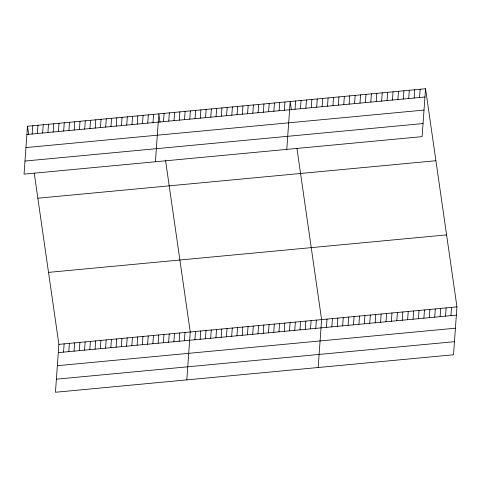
<?xml version="1.0" encoding="UTF-8"?>
<svg xmlns="http://www.w3.org/2000/svg" width="481" height="481" viewBox="0 0 481 481"><rect width="100%" height="100%" fill="white"/><g stroke="black" fill="none" stroke-linecap="round" stroke-linejoin="round"><path stroke-width="0.72" d="M27.483 126.238L24.05 174.134L422.114 136.634L425.547 88.744L27.483 126.238L28.686 134.596M32.143 134.001L32.738 125.745M37.398 133.508L37.993 125.246M42.653 133.009L43.248 124.753M47.908 132.516L48.503 124.26M53.163 132.022L53.758 123.761M58.417 131.523L59.013 123.268M63.672 131.03L64.262 122.775M68.927 130.537L69.517 122.276M74.182 130.038L74.771 121.783M34.235 173.154L58.886 344.366L55.453 392.255L453.517 354.762L456.95 306.866L425.547 88.744M63.546 352.122L64.141 343.867M79.437 129.545L80.026 121.29M68.801 351.629L69.396 343.374M84.692 129.052L85.281 120.791M74.056 351.136L74.651 342.881M89.947 128.553L90.536 120.298M79.311 350.643L79.906 342.382M95.202 128.06L95.791 119.805M84.566 350.144L85.161 341.889M100.451 127.567L101.046 119.306M89.821 349.651L90.41 341.396M105.706 127.068L106.301 118.813M110.961 126.575L111.556 118.32M95.076 349.158L95.665 340.897M116.216 126.082L116.811 117.827M100.331 348.659L100.92 340.404M121.471 125.583L122.066 117.328M105.586 348.166L106.175 339.911M126.725 125.09L127.315 116.835M110.84 347.673L111.43 339.412M131.98 124.597L132.57 116.342M116.095 347.174L116.685 338.919M137.235 124.098L137.825 115.843M121.35 346.681L121.94 338.426M142.49 123.605L143.079 115.35M126.599 346.188L127.194 337.927M147.745 123.112L148.334 114.857M131.854 345.689L132.449 337.434M153 122.619L153.589 114.358M137.109 345.196L137.704 336.94M155.411 161.76L158.844 113.865L160.047 122.222M142.364 344.703L142.959 336.441M163.504 121.627L164.099 113.372M147.619 344.204L148.214 335.948M168.759 121.134L169.354 112.873M152.874 343.711L153.463 335.455M174.014 120.635L174.609 112.38M158.129 343.218L158.718 334.962M163.384 342.719L163.973 334.463M179.269 120.142L179.864 111.887M168.639 342.225L169.228 333.97M184.524 119.649L185.119 111.388M173.894 341.732L174.483 333.477M189.779 119.15L190.374 110.895M179.148 341.233L179.738 332.978M195.033 118.657L195.623 110.402M184.403 340.74L184.993 332.485M200.288 118.164L200.878 109.902M186.814 379.882L190.248 331.992L165.506 160.137M205.543 117.665L206.133 109.409M210.798 117.172L211.387 108.916M194.907 339.754L195.502 331.493M216.053 116.679L216.642 108.417M200.162 339.255L200.757 331M221.308 116.18L221.897 107.924M205.417 338.762L206.012 330.507M226.563 115.687L227.152 107.431M210.672 338.269L211.267 330.008M231.812 115.193L232.407 106.938M215.927 337.77L216.522 329.515M237.067 114.694L237.662 106.439M221.182 337.277L221.771 329.022M242.322 114.201L242.917 105.946M226.437 336.784L227.026 328.523M247.577 113.708L248.172 105.453M231.692 336.285L232.281 328.03M252.832 113.209L253.427 104.954M236.947 335.792L237.536 327.537M258.087 112.716L258.676 104.461M242.202 335.299L242.791 327.038M263.341 112.223L263.931 103.968M247.456 334.8L248.046 326.545M268.596 111.724L269.186 103.469M252.711 334.307L253.301 326.052M273.851 111.231L274.441 102.976M257.96 333.814L258.556 325.553M263.215 333.315L263.81 325.06M279.106 110.738L279.695 102.483M268.47 332.822L269.065 324.567M284.361 110.245L284.95 101.984M273.725 332.329L274.32 324.074M286.772 149.387L290.205 101.491L291.408 109.848M278.98 331.83L279.575 323.575M295.027 109.235L295.617 100.98M284.235 331.337L284.824 323.082M300.439 108.73L301.034 100.469M289.49 330.844L290.079 322.589M305.856 108.219L306.445 99.964M294.745 330.345L295.334 322.09M311.267 107.708L311.862 99.453M300 329.852L300.589 321.597M316.684 107.197L317.274 98.942M305.255 329.359L305.844 321.104M322.096 106.686L322.685 98.431M310.51 328.86L311.099 320.605M327.507 106.181L328.102 97.92M315.764 328.367L316.354 320.112M332.924 105.67L333.513 97.409M318.175 367.508L321.609 319.618L296.957 148.407M338.335 105.159L338.931 96.903M326.431 327.363L327.02 319.107M343.753 104.648L344.342 96.392M331.842 326.852L332.437 318.596M349.164 104.136L349.753 95.881M337.259 326.34L337.848 318.085M354.575 103.625L355.17 95.37M342.67 325.835L343.266 317.574M359.992 103.12L360.582 94.859M348.088 325.324L348.677 317.069M365.404 102.609L365.999 94.354M353.499 324.813L354.088 316.558M370.821 102.098L371.41 93.843M358.91 324.302L359.505 316.047M376.232 101.587L376.821 93.332M364.327 323.791L364.917 315.536M381.643 101.076L382.239 92.821M369.739 323.286L370.334 315.025M387.061 100.571L387.65 92.31M375.156 322.775L375.745 314.514M392.472 100.06L393.067 91.805M380.567 322.264L381.156 314.009M397.889 99.549L398.478 91.294M385.978 321.753L386.574 313.498M403.3 99.038L403.89 90.783M391.396 321.242L391.985 312.987M408.712 98.527L409.307 90.272M396.807 320.731L397.402 312.476M414.129 98.022L414.718 89.761M402.224 320.226L402.813 311.965M419.54 97.511L420.135 89.25M407.635 319.715L408.225 311.46M413.047 319.204L413.642 310.948M418.464 318.693L419.053 310.437M423.875 318.182L424.47 309.926M429.292 317.676L429.882 309.415M434.704 317.165L435.293 308.91M440.115 316.654L440.71 308.399M445.532 316.143L446.121 307.888M450.944 315.632L451.539 307.377M26.894 134.494L424.957 97M25.956 147.577L424.02 110.077M24.988 161.051L423.052 123.557M37.849 198.22L435.912 160.726M48.521 272.384L446.584 234.884M58.886 344.366L456.95 306.866M58.291 352.621L456.361 315.127M57.359 365.698L455.423 328.204M56.391 379.178L454.455 341.684"/></g></svg>
